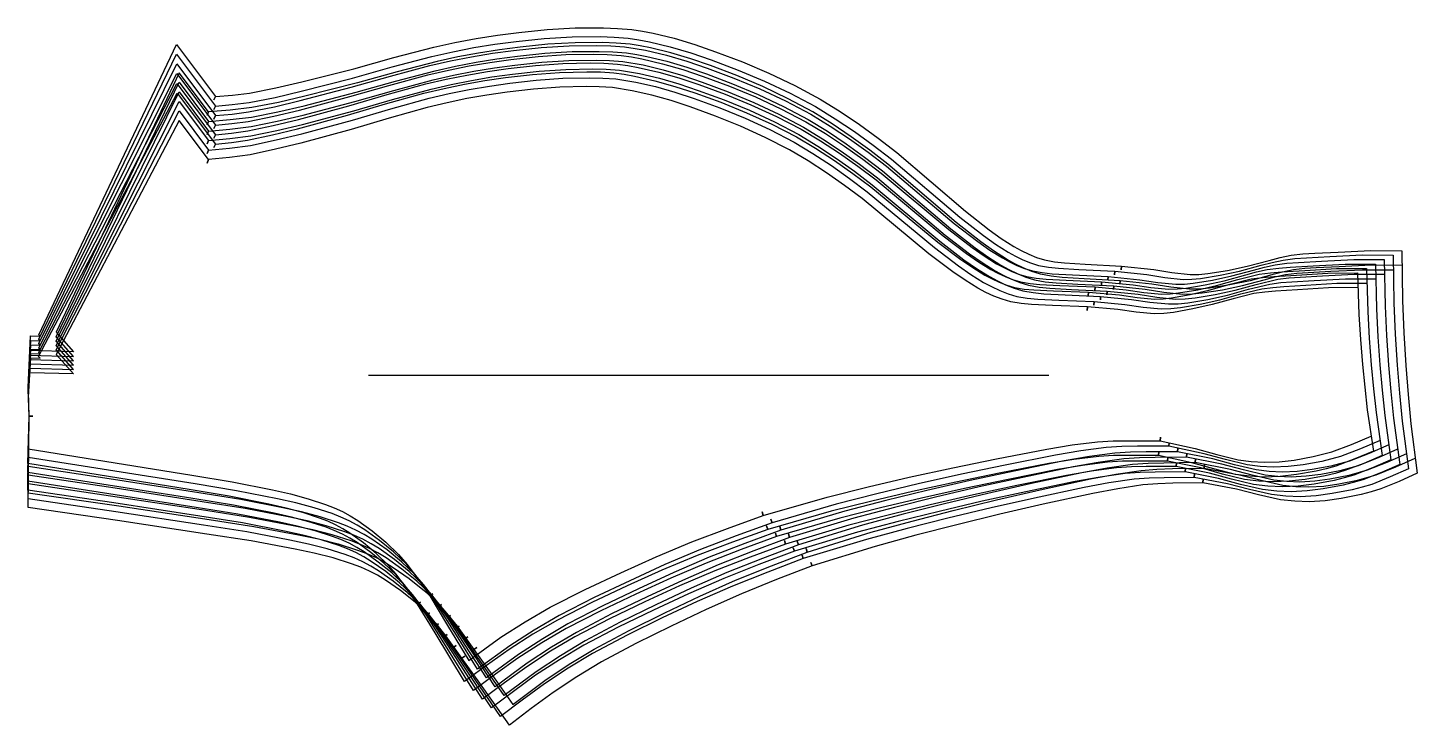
# Model space of a CAD drawing. Header units: inches. Extents: x 0 to 37.3, y 0 to 18.7.
import ezdxf

# ---------------------------------------------------------------- set-up
doc = ezdxf.new("R2010")
doc.units = ezdxf.units.IN

msp = doc.modelspace()

# ---------------------------------------------------------------- linework, layer by layer
at = {"layer": 'T001L001'}
for points in [[(37.254, 6.754), (36.769, 6.535), (36.276, 6.336), (36.016, 6.257), (35.752, 6.189), (35.217, 6.081), (34.789, 6.021), (34.357, 5.994), (33.973, 6.005), (33.59, 6.047), (32.997, 6.181), (32.407, 6.331), (31.509, 6.5), (31.517, 6.598), (31.509, 6.5), (30.703, 6.486), (30.3, 6.471), (29.899, 6.442), (29.227, 6.342), (28.559, 6.216), (27.229, 5.926), (26.065, 5.661), (24.906, 5.376), (23.812, 5.095), (22.723, 4.796), (21.03, 4.27), (20.998, 4.363), (21.03, 4.27), (20.079, 3.905), (19.133, 3.526), (18.186, 3.105), (17.249, 2.66), (16.306, 2.195), (15.38, 1.698), (14.725, 1.301), (14.087, 0.876), (13.499, 0.444), (12.918, 0), (12.117, 1.13), (11.642, 1.794), (11.722, 1.851), (11.642, 1.794), (11.211, 2.393), (10.985, 2.683), (10.743, 2.959), (10.383, 3.298), (9.997, 3.608), (9.592, 3.891), (9.381, 4.019), (9.164, 4.135), (8.926, 4.239), (8.683, 4.33), (8.187, 4.486), (7.68, 4.615), (7.169, 4.725), (5.989, 4.945), (4.802, 5.126), (2.405, 5.486), (0.007, 5.834), (0.04, 8.29), (0.138, 8.291), (0.04, 8.29), (0.011, 9.054), (0.077, 10.437), (0.333, 10.429), (0.298, 10.469), (3.986, 18.254), (5.032, 16.855), (4.992, 16.765), (5.032, 16.855), (5.489, 16.896), (5.943, 16.95), (6.649, 17.088), (7.35, 17.249), (8.744, 17.604), (9.815, 17.9), (10.889, 18.181), (11.454, 18.305), (12.022, 18.413), (12.593, 18.504), (13.166, 18.578), (13.922, 18.653), (14.68, 18.696), (15.438, 18.701), (15.816, 18.686), (16.193, 18.654), (16.48, 18.612), (16.765, 18.557), (17.33, 18.419), (17.887, 18.251), (18.437, 18.059), (19.159, 17.785), (19.869, 17.483), (20.566, 17.152), (21.246, 16.788), (21.778, 16.46), (22.296, 16.109), (22.803, 15.741), (23.297, 15.358), (25.138, 13.786), (25.773, 13.287), (26.102, 13.054), (26.441, 12.836), (26.636, 12.727), (26.838, 12.63), (27.045, 12.545), (27.258, 12.478), (27.527, 12.428), (27.801, 12.398), (28.352, 12.366), (29.324, 12.312), (29.316, 12.214), (29.324, 12.312), (30.188, 12.219), (30.677, 12.143), (31.167, 12.087), (31.403, 12.09), (31.638, 12.112), (32.167, 12.196), (32.692, 12.305), (33.283, 12.461), (33.579, 12.537), (33.877, 12.601), (34.191, 12.637), (34.505, 12.659), (35.137, 12.688), (36.014, 12.73), (36.845, 12.721), (36.863, 11.388), (36.898, 10.518), (36.948, 9.648), (37.009, 8.864), (37.084, 8.081), (37.254, 6.754)], [(37.019, 6.874), (36.531, 6.656), (36.036, 6.459), (35.775, 6.381), (35.511, 6.314), (34.977, 6.209), (34.548, 6.151), (34.116, 6.126), (33.731, 6.139), (33.349, 6.183), (32.757, 6.319), (32.168, 6.473), (31.271, 6.646), (31.28, 6.744), (31.271, 6.646), (30.465, 6.636), (30.063, 6.623), (29.662, 6.595), (28.99, 6.498), (28.322, 6.376), (26.993, 6.092), (25.829, 5.832), (24.67, 5.553), (23.575, 5.278), (22.486, 4.984), (20.792, 4.467), (20.761, 4.56), (20.792, 4.467), (19.842, 4.106), (18.896, 3.731), (17.949, 3.315), (17.013, 2.875), (16.07, 2.414), (15.144, 1.922), (14.489, 1.528), (13.851, 1.107), (13.259, 0.676), (12.676, 0.233), (11.877, 1.399), (11.404, 2.084), (11.484, 2.141), (11.404, 2.084), (10.983, 2.671), (10.763, 2.956), (10.527, 3.227), (10.174, 3.559), (9.797, 3.864), (9.401, 4.142), (9.195, 4.268), (8.982, 4.382), (8.749, 4.485), (8.511, 4.575), (8.025, 4.729), (7.529, 4.857), (7.028, 4.965), (5.872, 5.184), (4.708, 5.364), (2.358, 5.723), (0.006, 6.07), (0.04, 8.29), (0.138, 8.291), (0.04, 8.29), (0.013, 9.003), (0.078, 10.319), (0.333, 10.311), (0.297, 10.353), (3.989, 17.993), (5.032, 16.6), (4.992, 16.51), (5.032, 16.6), (5.483, 16.641), (5.933, 16.697), (6.632, 16.836), (7.327, 16.998), (8.709, 17.354), (9.77, 17.652), (10.835, 17.935), (11.396, 18.059), (11.959, 18.168), (12.525, 18.26), (13.094, 18.336), (13.844, 18.412), (14.596, 18.458), (15.348, 18.466), (15.723, 18.452), (16.097, 18.422), (16.382, 18.38), (16.666, 18.327), (17.226, 18.192), (17.78, 18.027), (18.327, 17.838), (19.044, 17.568), (19.75, 17.272), (20.443, 16.945), (21.119, 16.587), (21.648, 16.262), (22.163, 15.916), (22.667, 15.553), (23.159, 15.174), (24.991, 13.62), (25.622, 13.127), (25.949, 12.897), (26.286, 12.682), (26.48, 12.575), (26.68, 12.48), (26.886, 12.396), (27.096, 12.33), (27.364, 12.282), (27.635, 12.252), (28.182, 12.222), (29.147, 12.172), (29.139, 12.074), (29.147, 12.172), (30.004, 12.083), (30.49, 12.009), (30.976, 11.955), (31.21, 11.959), (31.443, 11.981), (31.967, 12.067), (32.487, 12.176), (33.073, 12.333), (33.367, 12.41), (33.663, 12.474), (33.974, 12.511), (34.286, 12.534), (34.912, 12.564), (35.783, 12.609), (36.608, 12.602), (36.629, 11.313), (36.665, 10.482), (36.716, 9.652), (36.776, 8.904), (36.851, 8.157), (37.019, 6.874)], [(36.85, 12.327), (36.021, 12.336), (35.16, 12.295), (34.548, 12.267), (34.243, 12.246), (33.939, 12.21), (33.646, 12.148), (33.355, 12.073), (32.775, 11.92), (32.232, 11.807), (31.684, 11.72), (31.418, 11.696), (31.151, 11.692), (30.645, 11.75), (30.14, 11.828), (29.292, 11.92), (29.284, 11.822), (29.292, 11.92), (28.321, 11.973), (27.734, 12.007), (27.443, 12.04), (27.156, 12.092), (26.918, 12.168), (26.687, 12.263), (26.462, 12.371), (26.243, 12.493), (25.892, 12.718), (25.552, 12.96), (24.894, 13.477), (23.056, 15.046), (22.573, 15.421), (22.077, 15.78), (21.571, 16.124), (21.051, 16.445), (20.386, 16.8), (19.705, 17.124), (19.01, 17.419), (18.304, 17.687), (17.776, 17.871), (17.239, 18.033), (16.697, 18.165), (16.423, 18.218), (16.147, 18.259), (15.78, 18.29), (15.413, 18.305), (14.677, 18.3), (13.94, 18.258), (13.205, 18.185), (12.644, 18.112), (12.084, 18.023), (11.527, 17.918), (10.974, 17.797), (9.905, 17.517), (8.84, 17.222), (7.43, 16.863), (6.721, 16.7), (6.008, 16.561), (5.429, 16.493), (4.848, 16.444), (4.808, 16.355), (4.848, 16.444), (4.062, 17.495), (0.765, 10.535), (1.228, 10.008), (0.058, 10.044)], [(36.549, 7.112), (36.056, 6.898), (35.556, 6.705), (35.295, 6.629), (35.03, 6.565), (34.495, 6.465), (34.065, 6.411), (33.633, 6.39), (33.249, 6.407), (32.868, 6.455), (32.277, 6.597), (31.689, 6.756), (30.795, 6.938), (30.804, 7.036), (30.795, 6.938), (29.991, 6.935), (29.589, 6.926), (29.189, 6.902), (28.517, 6.811), (27.849, 6.695), (26.52, 6.424), (25.356, 6.176), (24.196, 5.908), (23.102, 5.643), (22.012, 5.36), (20.317, 4.859), (20.286, 4.953), (20.317, 4.859), (19.367, 4.507), (18.423, 4.142), (17.477, 3.735), (16.541, 3.304), (15.598, 2.852), (14.672, 2.37), (14.016, 1.982), (13.377, 1.568), (12.781, 1.14), (12.192, 0.701), (11.398, 1.937), (10.927, 2.665), (11.008, 2.72), (10.927, 2.665), (10.528, 3.228), (10.318, 3.501), (10.094, 3.761), (9.758, 4.082), (9.398, 4.376), (9.019, 4.645), (8.822, 4.766), (8.619, 4.877), (8.396, 4.977), (8.168, 5.064), (7.702, 5.214), (7.226, 5.34), (6.746, 5.446), (5.636, 5.663), (4.519, 5.841), (0.004, 6.543), (0.04, 8.29), (0.138, 8.29), (0.04, 8.29), (0.018, 8.9), (0.079, 10.083), (0.333, 10.075), (0.294, 10.12), (3.996, 17.472), (5.031, 16.089), (4.991, 15.999), (5.031, 16.089), (5.472, 16.133), (5.911, 16.19), (6.598, 16.332), (7.281, 16.496), (8.639, 16.856), (9.682, 17.156), (10.728, 17.442), (11.279, 17.568), (11.833, 17.679), (12.39, 17.774), (12.949, 17.851), (13.687, 17.932), (14.428, 17.982), (15.168, 17.995), (15.538, 17.984), (15.906, 17.957), (16.187, 17.918), (16.467, 17.867), (17.02, 17.738), (17.566, 17.579), (18.106, 17.397), (18.814, 17.136), (19.511, 16.849), (20.195, 16.532), (20.864, 16.183), (21.387, 15.868), (21.896, 15.53), (22.394, 15.176), (22.882, 14.805), (24.695, 13.289), (25.32, 12.808), (25.643, 12.584), (25.975, 12.375), (26.167, 12.271), (26.365, 12.178), (26.567, 12.098), (26.774, 12.034), (27.038, 11.988), (27.305, 11.961), (27.842, 11.935), (28.793, 11.893), (28.786, 11.795), (28.793, 11.893), (29.637, 11.81), (30.115, 11.741), (30.594, 11.691), (30.824, 11.697), (31.053, 11.72), (31.568, 11.808), (32.079, 11.919), (32.655, 12.077), (32.943, 12.154), (33.234, 12.22), (33.54, 12.258), (33.847, 12.283), (34.464, 12.317), (35.32, 12.367), (36.132, 12.366), (36.161, 11.162), (36.199, 10.411), (36.251, 9.661), (36.311, 8.984), (36.383, 8.309), (36.549, 7.112)], [(36.784, 6.993), (36.294, 6.777), (35.796, 6.582), (35.535, 6.505), (35.271, 6.44), (34.736, 6.337), (34.306, 6.281), (33.874, 6.258), (33.49, 6.273), (33.109, 6.319), (32.517, 6.458), (31.929, 6.614), (31.033, 6.792), (31.042, 6.89), (31.033, 6.792), (30.228, 6.785), (29.826, 6.774), (29.425, 6.748), (28.754, 6.655), (28.086, 6.535), (26.756, 6.258), (25.592, 6.004), (24.433, 5.731), (23.339, 5.461), (22.249, 5.172), (20.555, 4.663), (20.523, 4.756), (20.555, 4.663), (19.605, 4.306), (18.66, 3.937), (17.713, 3.525), (16.777, 3.089), (15.834, 2.633), (14.908, 2.146), (14.253, 1.755), (13.614, 1.338), (13.02, 0.908), (12.434, 0.467), (11.638, 1.668), (11.165, 2.374), (11.246, 2.43), (11.165, 2.374), (10.756, 2.95), (10.54, 3.228), (10.31, 3.494), (9.966, 3.821), (9.598, 4.12), (9.21, 4.393), (9.009, 4.517), (8.8, 4.63), (8.572, 4.731), (8.339, 4.82), (7.864, 4.972), (7.378, 5.098), (6.887, 5.205), (5.754, 5.424), (4.613, 5.603), (2.31, 5.961), (0.005, 6.307), (0.04, 8.29), (0.138, 8.291), (0.04, 8.29), (0.016, 8.951), (0.078, 10.201), (0.333, 10.193), (0.295, 10.236), (3.993, 17.733), (5.031, 16.345), (4.991, 16.255), (5.031, 16.345), (5.478, 16.387), (5.922, 16.444), (6.615, 16.584), (7.304, 16.747), (8.674, 17.105), (9.726, 17.404), (10.781, 17.688), (11.337, 17.814), (11.896, 17.924), (12.458, 18.017), (13.022, 18.094), (13.766, 18.172), (14.512, 18.22), (15.258, 18.23), (15.63, 18.218), (16.002, 18.189), (16.285, 18.149), (16.566, 18.097), (17.123, 17.965), (17.673, 17.803), (18.216, 17.617), (18.929, 17.352), (19.63, 17.06), (20.319, 16.739), (20.991, 16.385), (21.517, 16.065), (22.029, 15.723), (22.531, 15.364), (23.02, 14.99), (24.843, 13.454), (25.471, 12.968), (25.796, 12.74), (26.131, 12.528), (26.324, 12.423), (26.522, 12.329), (26.726, 12.247), (26.935, 12.182), (27.201, 12.135), (27.47, 12.107), (28.012, 12.079), (28.97, 12.033), (28.963, 11.934), (28.97, 12.033), (29.821, 11.947), (30.302, 11.875), (30.785, 11.823), (31.017, 11.828), (31.248, 11.851), (31.767, 11.937), (32.283, 12.048), (32.864, 12.205), (33.155, 12.282), (33.448, 12.347), (33.757, 12.385), (34.067, 12.408), (34.688, 12.441), (35.552, 12.488), (36.37, 12.484), (36.395, 11.237), (36.432, 10.447), (36.484, 9.657), (36.543, 8.944), (36.617, 8.233), (36.784, 6.993)], [(0.058, 9.926), (1.228, 9.89), (0.765, 10.417), (4.062, 17.239), (4.848, 16.189), (4.808, 16.099), (4.848, 16.189), (5.425, 16.239), (5.999, 16.308), (6.706, 16.448), (7.409, 16.612), (8.806, 16.973), (9.862, 17.269), (10.921, 17.55), (11.47, 17.672), (12.023, 17.779), (12.577, 17.869), (13.134, 17.943), (13.863, 18.018), (14.594, 18.062), (15.324, 18.069), (15.689, 18.056), (16.052, 18.027), (16.326, 17.987), (16.598, 17.935), (17.138, 17.805), (17.67, 17.647), (18.195, 17.466), (18.896, 17.202), (19.586, 16.912), (20.264, 16.593), (20.925, 16.242), (21.442, 15.925), (21.945, 15.586), (22.438, 15.232), (22.919, 14.861), (24.748, 13.31), (25.402, 12.8), (25.74, 12.561), (26.089, 12.338), (26.307, 12.218), (26.531, 12.112), (26.76, 12.018), (26.996, 11.944), (27.281, 11.893), (27.57, 11.862), (28.152, 11.829), (29.117, 11.78), (29.109, 11.682), (29.117, 11.78), (29.958, 11.692), (30.459, 11.616), (30.961, 11.56), (31.226, 11.565), (31.491, 11.59), (32.033, 11.678), (32.572, 11.792), (33.147, 11.946), (33.435, 12.021), (33.726, 12.084), (34.027, 12.12), (34.33, 12.142), (34.937, 12.171), (35.791, 12.215), (36.614, 12.209)], [(36.08, 7.351), (35.582, 7.14), (35.076, 6.95), (34.814, 6.877), (34.549, 6.816), (34.013, 6.72), (33.583, 6.671), (33.151, 6.654), (32.767, 6.675), (32.386, 6.727), (31.797, 6.874), (31.211, 7.039), (30.319, 7.229), (30.329, 7.327), (30.319, 7.229), (29.516, 7.234), (29.115, 7.228), (28.715, 7.208), (28.044, 7.125), (27.377, 7.015), (26.047, 6.757), (24.883, 6.519), (23.723, 6.263), (22.628, 6.009), (21.537, 5.736), (19.841, 5.252), (19.811, 5.346), (19.841, 5.252), (18.893, 4.909), (17.95, 4.553), (17.004, 4.155), (16.068, 3.733), (15.126, 3.291), (14.199, 2.817), (13.543, 2.437), (12.904, 2.03), (12.302, 1.605), (11.708, 1.169), (10.92, 2.474), (10.451, 3.245), (10.533, 3.298), (10.451, 3.245), (10.073, 3.785), (9.874, 4.046), (9.661, 4.296), (9.341, 4.605), (8.998, 4.889), (8.637, 5.147), (8.449, 5.265), (8.255, 5.372), (8.042, 5.469), (7.824, 5.554), (7.379, 5.7), (6.924, 5.822), (6.464, 5.927), (5.401, 6.141), (4.329, 6.318), (0, 7.015), (0.04, 8.29), (0.138, 8.29), (0.04, 8.29), (0.023, 8.797), (0.08, 9.847), (0.333, 9.839), (0.29, 9.887), (4.004, 16.951), (5.03, 15.579), (4.99, 15.489), (5.03, 15.579), (5.461, 15.625), (5.89, 15.684), (6.565, 15.829), (7.235, 15.995), (8.569, 16.358), (9.593, 16.661), (10.621, 16.949), (11.162, 17.077), (11.707, 17.19), (12.255, 17.287), (12.805, 17.367), (13.531, 17.452), (14.259, 17.506), (14.988, 17.524), (15.352, 17.516), (15.715, 17.491), (15.992, 17.455), (16.267, 17.407), (16.813, 17.283), (17.352, 17.131), (17.885, 16.955), (18.583, 16.703), (19.272, 16.425), (19.948, 16.118), (20.608, 15.779), (21.125, 15.473), (21.629, 15.143), (22.122, 14.798), (22.604, 14.437), (24.4, 12.957), (25.017, 12.489), (25.336, 12.271), (25.665, 12.067), (25.854, 11.966), (26.048, 11.877), (26.248, 11.799), (26.452, 11.738), (26.712, 11.695), (26.974, 11.67), (27.503, 11.648), (28.438, 11.613), (28.432, 11.515), (28.438, 11.613), (29.27, 11.538), (29.741, 11.473), (30.212, 11.427), (30.438, 11.434), (30.662, 11.459), (31.168, 11.549), (31.67, 11.662), (32.236, 11.822), (32.805, 11.966), (33.106, 12.006), (33.409, 12.032), (34.015, 12.07), (34.858, 12.125), (35.656, 12.13), (35.693, 11.011), (35.734, 10.34), (35.786, 9.669), (35.916, 8.461), (36.08, 7.351)], [(36.314, 7.232), (35.819, 7.019), (35.316, 6.827), (35.055, 6.753), (34.789, 6.69), (34.253, 6.593), (33.824, 6.541), (33.392, 6.522), (33.008, 6.541), (32.627, 6.591), (32.037, 6.736), (31.45, 6.897), (30.557, 7.084), (30.567, 7.181), (30.557, 7.084), (29.753, 7.084), (29.352, 7.077), (28.952, 7.055), (28.281, 6.968), (27.613, 6.855), (26.284, 6.59), (25.119, 6.348), (23.96, 6.085), (22.865, 5.826), (21.775, 5.548), (20.079, 5.056), (20.048, 5.149), (20.079, 5.056), (19.13, 4.708), (18.186, 4.348), (17.24, 3.945), (16.304, 3.518), (15.362, 3.071), (14.435, 2.594), (13.78, 2.21), (13.141, 1.799), (12.541, 1.373), (11.95, 0.935), (11.159, 2.206), (10.689, 2.955), (10.771, 3.009), (10.689, 2.955), (10.3, 3.506), (10.096, 3.774), (9.878, 4.029), (9.55, 4.344), (9.198, 4.633), (8.828, 4.896), (8.636, 5.016), (8.437, 5.125), (8.219, 5.223), (7.996, 5.309), (7.54, 5.457), (7.075, 5.581), (6.605, 5.686), (5.518, 5.902), (4.424, 6.079), (0.002, 6.779), (0.04, 8.29), (0.138, 8.29), (0.04, 8.29), (0.021, 8.849), (0.079, 9.965), (0.333, 9.957), (0.292, 10.004), (4, 17.211), (5.03, 15.834), (4.991, 15.744), (5.03, 15.834), (5.466, 15.879), (5.9, 15.937), (6.582, 16.081), (7.258, 16.246), (8.604, 16.607), (9.637, 16.908), (10.674, 17.195), (11.221, 17.322), (11.77, 17.435), (12.322, 17.53), (12.877, 17.61), (13.609, 17.692), (14.344, 17.744), (15.078, 17.76), (15.445, 17.75), (15.811, 17.724), (16.09, 17.686), (16.367, 17.637), (16.916, 17.511), (17.459, 17.355), (17.995, 17.176), (18.699, 16.92), (19.391, 16.637), (20.071, 16.325), (20.736, 15.981), (21.256, 15.67), (21.762, 15.337), (22.258, 14.987), (22.743, 14.622), (24.547, 13.123), (25.168, 12.649), (25.49, 12.427), (25.82, 12.221), (26.011, 12.119), (26.207, 12.028), (26.407, 11.949), (26.613, 11.886), (26.875, 11.842), (27.139, 11.816), (27.672, 11.792), (28.616, 11.753), (28.609, 11.655), (28.616, 11.753), (29.454, 11.674), (29.928, 11.607), (30.403, 11.559), (30.631, 11.566), (30.857, 11.59), (31.368, 11.678), (31.874, 11.79), (32.445, 11.95), (33.02, 12.093), (33.323, 12.132), (33.628, 12.158), (34.24, 12.194), (35.089, 12.246), (35.895, 12.248), (35.927, 11.087), (35.967, 10.375), (36.019, 9.665), (36.078, 9.024), (36.15, 8.385), (36.314, 7.232)], [(0.058, 9.808), (1.228, 9.772), (0.765, 10.298), (4.062, 16.983), (4.848, 15.933), (4.808, 15.843), (4.848, 15.933), (5.42, 15.985), (5.989, 16.055), (6.69, 16.197), (7.387, 16.361), (8.773, 16.724), (9.819, 17.021), (10.869, 17.304), (11.413, 17.427), (11.961, 17.535), (12.511, 17.626), (13.063, 17.701), (13.786, 17.778), (14.511, 17.824), (15.236, 17.834), (15.597, 17.822), (15.958, 17.794), (16.5, 17.705), (17.036, 17.578), (17.564, 17.423), (18.086, 17.244), (18.782, 16.985), (19.468, 16.7), (20.141, 16.385), (20.798, 16.04), (21.312, 15.727), (21.813, 15.393), (22.303, 15.042), (22.781, 14.676), (24.601, 13.144), (25.252, 12.639), (25.589, 12.404), (25.936, 12.184), (26.152, 12.066), (26.374, 11.961), (26.602, 11.869), (26.836, 11.796), (27.12, 11.746), (27.406, 11.716), (27.984, 11.686), (28.941, 11.64), (28.933, 11.542), (28.941, 11.64), (29.776, 11.555), (30.273, 11.482), (30.772, 11.428), (31.035, 11.433), (31.297, 11.459), (31.835, 11.549), (32.369, 11.663), (32.939, 11.818), (33.513, 11.957), (33.811, 11.993), (34.112, 12.017), (34.714, 12.048), (35.561, 12.094), (36.378, 12.091)], [(0.058, 9.69), (1.228, 9.654), (0.765, 10.18), (4.062, 16.727), (4.848, 15.677), (4.808, 15.587), (4.848, 15.677), (5.415, 15.73), (5.98, 15.802), (6.675, 15.945), (7.366, 16.111), (8.739, 16.475), (9.776, 16.774), (10.817, 17.058), (11.356, 17.182), (11.899, 17.29), (12.445, 17.383), (12.992, 17.459), (13.709, 17.537), (14.428, 17.586), (15.147, 17.598), (15.506, 17.587), (15.864, 17.561), (16.402, 17.475), (16.934, 17.351), (17.459, 17.198), (17.977, 17.023), (18.669, 16.768), (19.35, 16.488), (20.019, 16.178), (20.672, 15.837), (21.183, 15.529), (21.68, 15.199), (22.168, 14.853), (22.644, 14.491), (24.454, 12.977), (25.102, 12.479), (25.437, 12.246), (25.782, 12.029), (25.996, 11.913), (26.217, 11.809), (26.444, 11.719), (26.677, 11.648), (26.958, 11.599), (27.242, 11.57), (27.815, 11.542), (28.765, 11.5), (28.758, 11.402), (28.765, 11.5), (29.594, 11.419), (30.087, 11.348), (30.582, 11.296), (30.843, 11.302), (31.103, 11.329), (31.636, 11.419), (32.166, 11.535), (32.731, 11.69), (33.3, 11.83), (33.596, 11.867), (33.894, 11.891), (34.491, 11.924), (35.332, 11.973), (36.142, 11.972)], [(0.058, 9.572), (1.228, 9.536), (0.765, 10.062), (4.062, 16.471), (4.848, 15.421), (4.808, 15.331), (4.848, 15.421), (5.411, 15.476), (5.97, 15.549), (6.66, 15.693), (7.344, 15.86), (8.705, 16.227), (9.733, 16.526), (10.765, 16.812), (11.299, 16.936), (11.838, 17.046), (12.378, 17.14), (12.921, 17.217), (13.632, 17.298), (14.345, 17.348), (15.058, 17.363), (15.415, 17.353), (15.77, 17.328), (16.304, 17.245), (16.832, 17.123), (17.353, 16.974), (17.868, 16.802), (18.555, 16.552), (19.232, 16.276), (19.896, 15.971), (20.545, 15.635), (21.053, 15.331), (21.548, 15.005), (22.033, 14.663), (22.506, 14.306), (24.308, 12.811), (24.952, 12.319), (25.285, 12.089), (25.628, 11.875), (25.841, 11.76), (26.061, 11.658), (26.286, 11.569), (26.517, 11.499), (26.796, 11.452), (27.078, 11.425), (27.647, 11.399), (28.589, 11.36), (28.582, 11.262), (28.589, 11.36), (29.412, 11.283), (29.902, 11.214), (30.393, 11.164), (30.651, 11.171), (30.909, 11.199), (31.438, 11.29), (31.963, 11.407), (32.523, 11.563), (33.087, 11.703), (33.38, 11.741), (33.676, 11.766), (34.268, 11.801), (35.102, 11.852), (35.906, 11.854)], [(35.669, 11.736), (34.872, 11.731), (34.045, 11.677), (33.458, 11.641), (33.165, 11.615), (32.874, 11.576), (32.315, 11.435), (31.76, 11.278), (31.24, 11.161), (30.715, 11.068), (30.46, 11.04), (30.203, 11.032), (29.716, 11.079), (29.23, 11.146), (28.413, 11.22), (28.407, 11.122), (28.413, 11.22), (27.478, 11.255), (26.914, 11.279), (26.634, 11.305), (26.357, 11.351), (26.128, 11.42), (25.904, 11.507), (25.686, 11.607), (25.474, 11.721), (25.133, 11.932), (24.801, 12.158), (24.161, 12.644), (22.369, 14.121), (21.898, 14.474), (21.416, 14.811), (20.924, 15.133), (20.419, 15.432), (19.774, 15.763), (19.114, 16.063), (18.441, 16.335), (17.759, 16.581), (17.248, 16.75), (16.73, 16.896), (16.206, 17.014), (15.676, 17.096), (15.323, 17.119), (14.97, 17.127), (14.262, 17.11), (13.555, 17.057), (12.85, 16.975), (12.312, 16.897), (11.776, 16.802), (11.242, 16.691), (10.712, 16.565), (9.69, 16.279), (8.672, 15.978), (7.322, 15.61), (6.644, 15.442), (5.961, 15.296), (5.406, 15.222), (4.848, 15.165), (4.808, 15.075), (4.848, 15.165), (4.062, 16.215), (0.765, 9.944), (1.228, 9.418), (0.058, 9.453)], [(27.373, 9.374), (9.132, 9.374)], [(0.012, 7.412), (4.396, 6.706), (5.481, 6.526), (6.558, 6.31), (7.041, 6.2), (7.518, 6.072), (7.986, 5.918), (8.215, 5.829), (8.439, 5.727), (8.646, 5.613), (8.848, 5.487), (9.234, 5.21), (9.601, 4.907), (9.944, 4.576), (10.168, 4.312), (10.378, 4.036), (10.777, 3.466), (10.859, 3.52), (10.777, 3.466), (11.257, 2.678), (11.825, 1.738), (12.686, 2.358), (13.34, 2.774), (14.01, 3.163), (14.948, 3.642), (15.903, 4.09), (16.848, 4.516), (17.803, 4.918), (18.758, 5.279), (19.719, 5.627), (19.689, 5.72), (19.719, 5.627), (21.437, 6.117), (22.534, 6.391), (23.636, 6.647), (24.803, 6.905), (25.973, 7.143), (27.322, 7.405), (27.999, 7.517), (28.68, 7.602), (29.098, 7.623), (29.518, 7.629), (30.358, 7.624), (30.368, 7.722), (30.358, 7.624), (31.303, 7.422), (31.878, 7.26), (32.456, 7.115), (32.804, 7.068), (33.154, 7.049), (33.556, 7.065), (33.956, 7.111), (34.462, 7.201), (34.961, 7.328), (35.495, 7.53), (36.021, 7.754)], [(36.257, 7.636), (35.732, 7.409), (35.199, 7.205), (34.701, 7.075), (34.195, 6.983), (33.795, 6.935), (33.394, 6.917), (33.043, 6.934), (32.695, 6.98), (32.116, 7.122), (31.54, 7.281), (30.594, 7.478), (30.604, 7.576), (30.594, 7.478), (29.753, 7.479), (29.333, 7.471), (28.914, 7.448), (28.234, 7.36), (27.556, 7.245), (26.208, 6.977), (25.037, 6.733), (23.871, 6.469), (22.769, 6.208), (21.673, 5.929), (19.955, 5.43), (19.924, 5.523), (19.955, 5.43), (18.994, 5.078), (18.038, 4.712), (17.083, 4.306), (16.138, 3.875), (15.183, 3.422), (14.245, 2.938), (13.575, 2.546), (12.922, 2.127), (12.061, 1.502), (11.493, 2.414), (11.013, 3.178), (11.095, 3.233), (11.013, 3.178), (10.604, 3.759), (10.389, 4.041), (10.159, 4.309), (9.809, 4.646), (9.433, 4.954), (9.038, 5.236), (8.832, 5.364), (8.619, 5.48), (8.391, 5.583), (8.157, 5.674), (7.679, 5.829), (7.191, 5.959), (6.698, 6.07), (5.598, 6.288), (4.49, 6.468), (0.012, 7.176)], [(36.493, 7.517), (35.969, 7.288), (35.437, 7.081), (34.94, 6.949), (34.434, 6.855), (34.035, 6.805), (33.633, 6.785), (33.282, 6.8), (32.934, 6.844), (32.354, 6.984), (31.777, 7.14), (30.83, 7.332), (30.84, 7.43), (30.83, 7.332), (29.989, 7.329), (29.568, 7.32), (29.149, 7.294), (28.468, 7.203), (27.791, 7.085), (26.443, 6.81), (25.272, 6.561), (24.106, 6.291), (23.005, 6.025), (21.908, 5.74), (20.191, 5.233), (20.16, 5.326), (20.191, 5.233), (19.23, 4.876), (18.273, 4.506), (17.318, 4.095), (16.372, 3.66), (15.418, 3.202), (14.48, 2.714), (13.81, 2.318), (13.157, 1.895), (12.297, 1.266), (11.729, 2.15), (11.25, 2.891), (11.331, 2.946), (11.25, 2.891), (10.83, 3.483), (10.61, 3.769), (10.375, 4.043), (10.016, 4.385), (9.632, 4.699), (9.228, 4.985), (9.017, 5.115), (8.8, 5.233), (8.567, 5.338), (8.328, 5.43), (7.84, 5.587), (7.341, 5.718), (6.838, 5.829), (5.715, 6.049), (4.583, 6.229), (2.299, 6.591), (0.012, 6.94)], [(36.729, 7.399), (36.206, 7.168), (35.675, 6.958), (35.179, 6.823), (34.673, 6.726), (34.274, 6.675), (33.872, 6.653), (33.521, 6.667), (33.173, 6.709), (32.592, 6.845), (32.015, 6.999), (31.066, 7.187), (31.075, 7.285), (31.066, 7.187), (30.224, 7.18), (29.804, 7.168), (29.384, 7.141), (28.703, 7.046), (28.026, 6.925), (26.677, 6.644), (25.507, 6.388), (24.341, 6.113), (23.24, 5.842), (22.144, 5.552), (20.427, 5.036), (20.396, 5.129), (20.427, 5.036), (19.465, 4.675), (18.508, 4.3), (17.553, 3.884), (16.607, 3.445), (15.653, 2.983), (14.714, 2.489), (14.045, 2.09), (13.393, 1.663), (12.533, 1.03), (11.965, 1.886), (11.486, 2.604), (11.567, 2.659), (11.486, 2.604), (11.056, 3.206), (10.831, 3.498), (10.59, 3.776), (10.223, 4.124), (9.831, 4.444), (9.418, 4.734), (9.203, 4.866), (8.981, 4.986), (8.742, 5.092), (8.498, 5.185), (8, 5.345), (7.492, 5.477), (6.978, 5.589), (5.831, 5.81), (4.677, 5.991), (2.345, 6.354), (0.012, 6.704)], [(36.965, 7.281), (36.443, 7.047), (35.913, 6.835), (35.417, 6.698), (34.912, 6.598), (34.513, 6.544), (34.111, 6.521), (33.76, 6.533), (33.411, 6.573), (32.83, 6.707), (32.252, 6.857), (31.302, 7.041), (31.311, 7.139), (31.302, 7.041), (30.46, 7.03), (30.039, 7.016), (29.619, 6.987), (28.938, 6.89), (28.26, 6.765), (26.912, 6.477), (25.741, 6.216), (24.575, 5.936), (23.475, 5.659), (22.379, 5.363), (20.664, 4.839), (20.632, 4.932), (20.664, 4.839), (19.701, 4.473), (18.744, 4.094), (17.788, 3.674), (16.842, 3.23), (15.887, 2.763), (14.949, 2.264), (14.28, 1.862), (13.628, 1.432), (12.769, 0.793), (12.201, 1.622), (11.722, 2.316), (11.802, 2.373), (11.722, 2.316), (11.283, 2.929), (11.052, 3.226), (10.806, 3.509), (10.431, 3.864), (10.03, 4.188), (9.608, 4.484), (9.388, 4.618), (9.162, 4.74), (8.918, 4.847), (8.669, 4.941), (8.161, 5.102), (7.642, 5.236), (7.118, 5.349), (5.948, 5.571), (4.77, 5.753), (2.392, 6.116), (0.012, 6.468)], [(0.012, 6.231), (2.439, 5.879), (4.864, 5.515), (6.065, 5.332), (7.258, 5.109), (7.792, 4.995), (8.321, 4.86), (8.84, 4.697), (9.094, 4.601), (9.343, 4.493), (9.574, 4.369), (9.798, 4.233), (10.229, 3.933), (10.638, 3.603), (11.021, 3.243), (11.273, 2.955), (11.509, 2.653), (11.958, 2.029), (12.038, 2.086), (11.958, 2.029), (12.438, 1.358), (13.006, 0.557), (13.863, 1.2), (14.515, 1.634), (15.184, 2.04), (16.122, 2.543), (17.077, 3.014), (18.022, 3.463), (18.979, 3.888), (19.937, 4.272), (20.9, 4.642), (20.868, 4.735), (20.9, 4.642), (22.614, 5.175), (23.71, 5.475), (24.81, 5.758), (25.976, 6.044), (27.146, 6.311), (28.495, 6.605), (29.172, 6.733), (29.854, 6.834), (30.274, 6.865), (30.695, 6.881), (31.539, 6.895), (31.547, 6.993), (31.539, 6.895), (32.489, 6.716), (33.068, 6.569), (33.65, 6.438), (34, 6.399), (34.351, 6.389), (34.752, 6.414), (35.151, 6.47), (35.656, 6.572), (36.151, 6.711), (36.681, 6.926), (37.201, 7.163)]]:
    msp.add_lwpolyline(points, dxfattribs=at)

doc.saveas('drawing.dxf')
